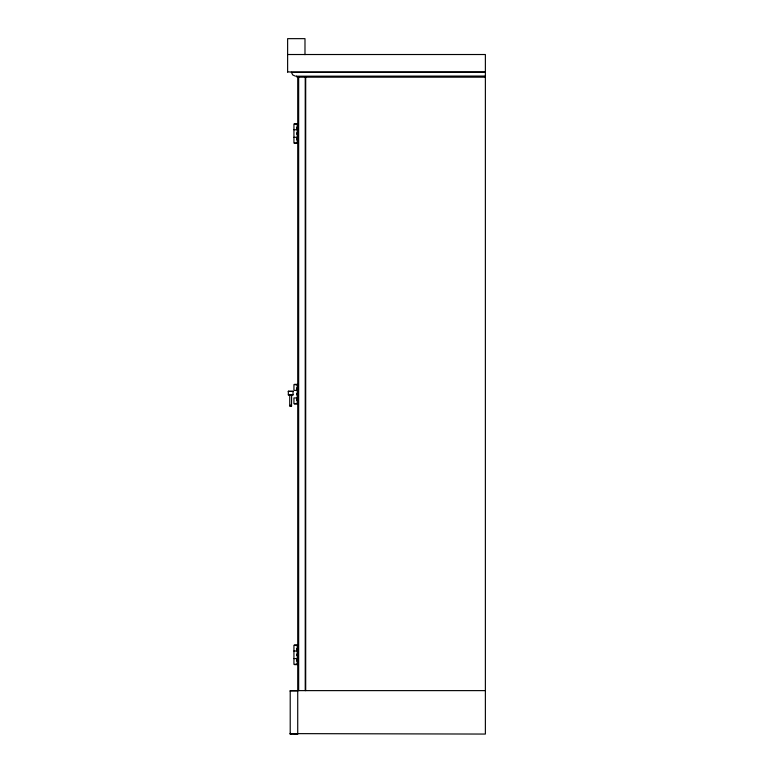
<?xml version="1.0" encoding="UTF-8"?>
<svg xmlns="http://www.w3.org/2000/svg" width="773" height="773" viewBox="0 0 773 773"><rect width="100%" height="100%" fill="white"/><g stroke="black" fill="none" stroke-linecap="round" stroke-linejoin="round"><path stroke-width="1.16" d="M297.605 124.907L297.605 124.086M297.45 403.612L297.45 402.791M297.605 385.543L297.605 384.722M297.914 403.612L297.914 402.791M297.45 664.249L297.45 663.427M297.605 646.18L297.605 645.358M297.914 664.249L297.914 663.427M291.624 396.24L291.498 406.25L290.02 406.405L290.213 405.216M290.242 691.178L291.15 690.618L485.376 690.618M287.624 54.516L485.376 54.516L485.376 734.06L290.213 733.616M287.624 71.947L485.376 71.947M291.382 72.43L485.376 72.285M296.069 76.208L485.376 76.063M297.721 77.174L485.376 77.174M294.397 123.709L297.219 123.709M298.185 124.086L293.933 124.086L293.933 142.966L298.185 142.966M293.933 129.748L297.721 129.748M293.933 137.304L297.721 137.304M297.219 142.889L298.185 142.889M294.397 143.353L297.219 143.353M294.397 384.345L297.219 384.345M298.185 384.722L293.933 384.722L293.933 390.384L297.721 390.384M297.219 384.809L298.185 384.809M288.339 391.293L293.025 391.293L293.025 394.945L288.339 394.945L288.339 391.225M288.339 391.389L293.025 391.389M288.339 394.839L293.025 394.839M297.721 397.94L293.933 397.94L293.933 403.612L298.185 403.525M294.397 403.989L297.219 403.989M294.397 644.982L297.219 644.982M298.185 645.358L293.933 645.358L293.933 664.249L298.185 664.249M293.933 651.021L297.721 651.021M293.933 658.577L297.721 658.577M297.219 664.162L298.185 664.162M294.397 664.625L297.219 664.625M290.213 690.907L297.721 690.907M290.339 734.05L297.721 734.35L297.721 76.856M294.851 75.938L292.754 74.952L291.382 72.285M297.112 77.136L296.069 76.063M290.928 405.139L291.624 405.873M290.213 733.306L291.15 734.35M297.914 124.086L297.914 124.907M297.45 124.086L297.45 124.907M297.914 384.722L297.914 385.543M297.45 384.722L297.45 385.543M297.605 402.791L297.605 403.612M297.914 645.358L297.914 646.18M297.45 645.358L297.45 646.18M297.605 663.427L297.605 664.249M305.693 77.174L305.693 690.618M305.229 77.174L305.229 690.589M304.987 54.661L304.987 38.65L287.624 38.65L287.624 72.092M298.658 77.174L298.658 690.589M297.247 124.086L297.247 142.966M297.247 384.722L297.247 403.612M297.247 645.358L297.247 664.249M296.784 127.11L296.784 128.618M296.784 132.772L296.784 134.28M296.784 138.435L296.784 139.952M296.784 387.746L296.784 389.254M296.784 393.409L296.784 394.916M296.784 399.071L296.784 400.588M296.784 648.383L296.784 649.89M296.784 654.045L296.784 655.562M296.784 659.717L296.784 661.224M290.213 690.618L290.213 734.35M289.74 396.24L289.74 405.873"/></g></svg>
